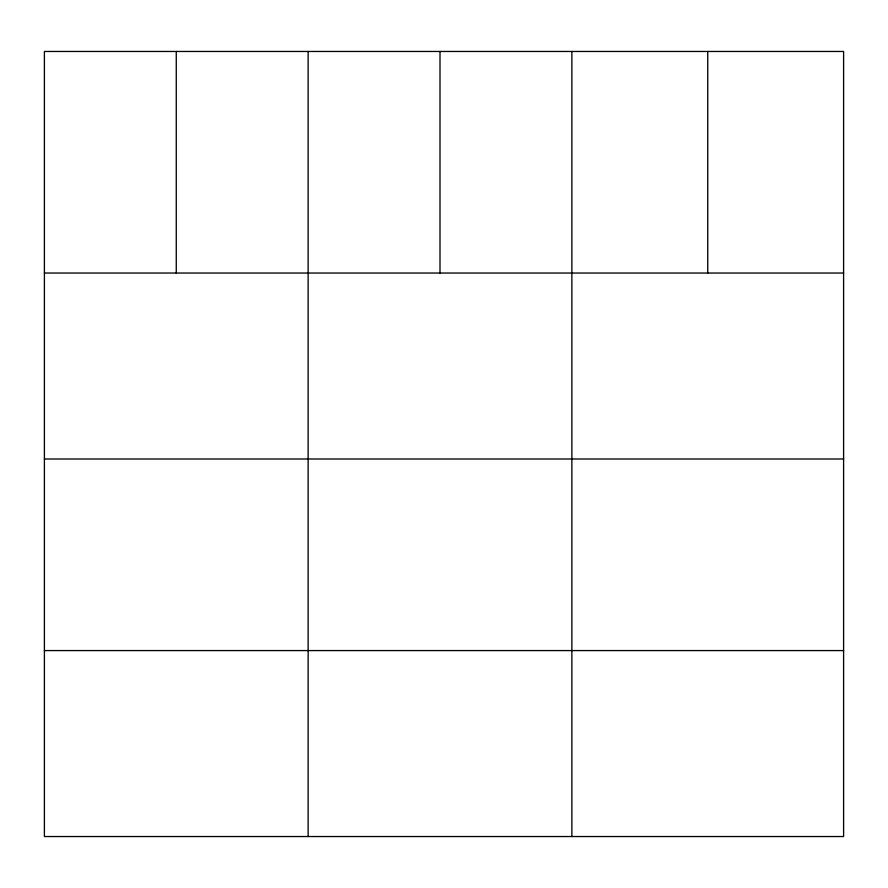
<?xml version="1.0" encoding="UTF-8"?>
<svg xmlns="http://www.w3.org/2000/svg" width="888" height="888" viewBox="0 0 888 888"><rect width="100%" height="100%" fill="white"/><g stroke="black" fill="none" stroke-linecap="round" stroke-linejoin="round"><path stroke-width="1.33" d="M843.6 458.996L843.6 51.46L44.4 51.46L44.4 836.54L843.6 836.54L843.6 458.996L44.4 458.996M44.4 273.038L843.6 273.038M44.4 650.582L843.6 650.582M707.736 51.46L707.736 273.038M571.872 51.46L571.872 836.54M440.004 51.46L440.004 273.038M308.136 51.46L308.136 836.54M176.268 51.46L176.268 273.038"/></g></svg>
